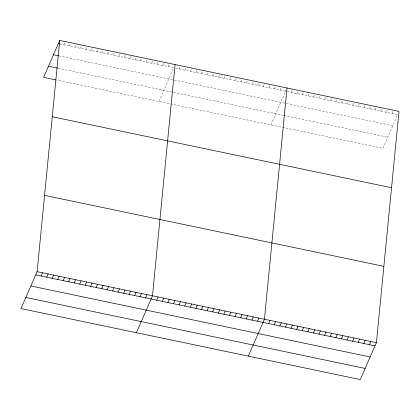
<?xml version="1.0" encoding="UTF-8"?>
<svg xmlns="http://www.w3.org/2000/svg" width="420" height="420" viewBox="0 0 420 420"><rect width="100%" height="100%" fill="white"/><g stroke="black" fill="none" stroke-linecap="round" stroke-linejoin="round"><path stroke-width="0.32" stroke-dasharray="2.1 1.58" d="M63.814 44.777L65.21 41.585M69.305 45.927L70.702 42.735M74.797 47.077L76.193 43.885M80.294 48.227L81.69 45.029M85.785 49.376L87.181 46.179M91.277 50.526L92.673 47.329M96.773 51.676L98.17 48.479M102.265 52.826L103.661 49.628M107.756 53.975L109.153 50.778M113.253 55.125L114.65 51.928M118.745 56.275L120.141 53.078M124.236 57.425L125.633 54.227M129.733 58.574L131.124 55.377M135.224 59.719L136.621 56.527M140.716 60.869L142.112 57.677M146.213 62.018L147.604 58.826M151.704 63.168L153.101 59.976M157.196 64.318L158.592 61.126M162.692 65.468L164.084 62.276M168.184 66.617L169.58 63.425M158.949 101.477L173.675 67.767L60.149 44.011M179.272 68.938L180.668 65.746M184.874 70.108L186.27 66.916M190.47 71.279L191.867 68.087M196.066 72.455L197.463 69.258M201.668 73.626L203.065 70.429M207.265 74.797L208.661 71.6M212.861 75.968L214.258 72.77M218.463 77.138L219.859 73.941M224.059 78.309L225.456 75.117M229.656 79.48L231.053 76.288M235.258 80.651L236.654 77.459M240.854 81.827L242.251 78.629M246.451 82.997L247.847 79.8M252.053 84.168L253.449 80.971M257.649 85.339L259.046 82.142M263.245 86.51L264.642 83.312M268.847 87.68L270.244 84.488M274.444 88.851L275.84 85.659M280.04 90.022L281.437 86.83M270.911 124.908L286.104 90.132M291.239 92.368L292.635 89.171M296.835 93.539L298.231 90.342M302.437 94.71L303.828 91.513M308.033 95.881L309.43 92.683M313.63 97.052L315.026 93.86M319.231 98.222L320.623 95.03M324.828 99.393L326.225 96.201M330.425 100.569L331.821 97.372M336.026 101.74L337.418 98.543M341.623 102.911L343.019 99.713M347.219 104.081L348.616 100.884M352.821 105.252L354.212 102.055M358.418 106.423L359.814 103.231M364.014 107.594L365.411 104.402M369.611 108.764L371.007 105.572M375.212 109.94L376.609 106.743M380.809 111.111L382.205 107.914M386.405 112.282L387.802 109.085M392.007 113.453L393.404 110.255M175.544 68.156L397.604 114.623L382.877 148.334L56.411 80.02M58.952 55.902L173.791 79.931M174.416 80.062L285.757 103.362M286.377 103.493L392.742 125.748M58.217 68.261L283.238 115.343M283.857 115.474L387.739 137.209"/><path stroke-width="0.63" d="M37.123 271.667L59.714 40.435L399 111.426L376.409 342.662L360.286 379.565L21 308.574L37.123 271.667L376.409 342.662M175.072 64.57L152.481 295.806L136.358 332.708M287.038 88.001L264.442 319.231L248.32 356.139M59.714 40.435L43.591 77.338L55.797 79.895M41.223 276.008L42.614 272.816M46.715 277.158L48.111 273.966M52.206 278.308L53.602 275.116M57.703 279.457L59.094 276.266M63.194 280.607L64.591 277.415M68.686 281.757L70.082 278.565M74.183 282.907L75.574 279.715M79.674 284.056L81.07 280.859M85.166 285.206L86.562 282.009M90.657 286.356L92.053 283.159M96.154 287.506L97.55 284.308M101.645 288.656L103.042 285.458M107.137 289.805L108.533 286.608M112.633 290.955L114.03 287.758M118.125 292.105L119.522 288.907M123.617 293.255L125.013 290.057M129.113 294.404L130.51 291.207M134.605 295.549L136.001 292.357M140.096 296.699L141.493 293.506M145.593 297.848L146.99 294.656M156.681 300.169L158.078 296.977M162.283 301.345L163.679 298.147M167.879 302.516L169.276 299.318M173.476 303.686L174.872 300.489M179.078 304.857L180.474 301.66M184.674 306.028L186.071 302.831M190.271 307.199L191.667 304.006M195.872 308.369L197.264 305.177M201.469 309.54L202.865 306.348M207.065 310.716L208.462 307.519M212.667 311.887L214.058 308.69M218.264 313.058L219.66 309.86M223.86 314.228L225.257 311.031M229.462 315.399L230.853 312.202M235.058 316.57L236.455 313.378M240.655 317.741L242.051 314.548M246.257 318.911L247.648 315.719M251.853 320.087L253.25 316.89M257.45 321.258L258.846 318.061M268.648 323.6L270.044 320.402M274.244 324.77L275.641 321.573M279.841 325.941L281.237 322.749M285.443 327.112L286.839 323.92M291.039 328.282L292.435 325.091M296.635 329.459L298.032 326.261M302.237 330.629L303.634 327.432M307.834 331.8L309.23 328.603M313.43 332.971L314.827 329.774M319.032 334.142L320.429 330.944M324.629 335.312L326.025 332.12M330.225 336.483L331.621 333.291M335.827 337.654L337.223 334.462M341.423 338.83L342.82 335.632M347.02 340.001L348.416 336.803M352.622 341.171L354.018 337.974M358.218 342.342L359.615 339.145M363.815 343.513L365.211 340.316M369.416 344.683L370.813 341.492M58.317 43.627L59.54 43.885M53.461 54.752L58.343 55.776M48.452 66.213L57.608 68.129M52.259 116.739L391.545 187.735M44.578 195.358L383.864 266.353M35.726 274.864L375.013 345.854M30.87 285.983L370.151 356.979M25.861 297.449L365.143 368.44"/></g></svg>
